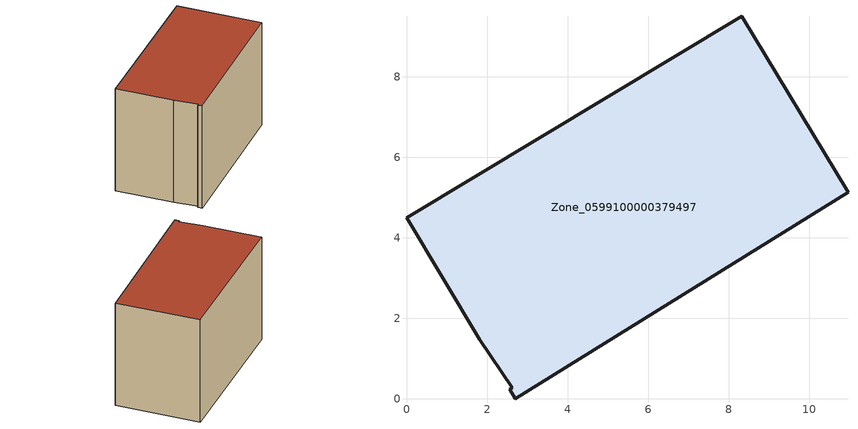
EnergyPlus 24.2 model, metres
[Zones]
Zone_0599100000379497
 floor ground (C_G): 2.56,0.24 2.63,0.28 1.82,1.47 0,4.5 8.33,9.51 10.96,5.12 2.7,0 z0
 wall outside (C_F): 2.7,0 10.96,5.12 8.33,9.51 0,4.5 1.82,1.47 2.63,0.28 2.56,0.24 2.7,0 z0:6.68
 roof outside (C_R): 2.63,0.28 2.56,0.24 2.7,0 10.96,5.12 8.33,9.51 0,4.5 1.82,1.47 z6.68
[BUILDING]
Pand.0599100000379497: North Axis=0; Terrain=City; Loads Convergence Tolerance Value=0.04; Temperature Convergence Tolerance Value=0.4; Solar Distribution=FullExterior; Maximum Number of Warmup Days=25; Minimum Number of Warmup Days=1
[Site:Location]
Rotterdam.The.Hague.AP_ZH_NLD Design_Conditions: Latitude=51.96; Longitude=4.45; Time Zone=1; Elevation=-4.5
[SITE:GROUNDTEMPERATURE:BUILDINGSURFACE]
18, 18, 18, 18, 18, 18, 18, 18, 18, 18, 18, 18
[MATERIAL] Thermal Absorptance=0.9; Solar Absorptance=0.7; Visible Absorptance=0.7
Name | Roughness | Thickness | Conductivity | Density | Specific Heat
G.TI.1992-2005 | MediumSmooth | 0.15 | 0.06 | 540 | 1210
F.TI.1992-2005 | Rough | 0.3 | 0.12 | 1920 | 840
R.TI.1992-2005 | MediumRough | 0.2 | 0.08 | 1500 | 1000
[CONSTRUCTION]
C_G: G.TI.1992-2005
C_F: F.TI.1992-2005
C_R: R.TI.1992-2005
[ZONE]
Zone_0599100000379497: Type=1; Multiplier=1; Ceiling Height=Autocalculate; Volume=Autocalculate; Floor Area=autocalculate; Part of Total Floor Area=Yes
[ZONEINFILTRATION:DESIGNFLOWRATE]
Infil_Zone_0599100000379497: Zone or ZoneList or Space or SpaceList=Zone_0599100000379497; Schedule=AlwaysOn; Design Flow Rate Calculation Method=Flow/Area; Flow Rate per Floor Area=0.0015; Constant Term Coefficient=1; Temperature Term Coefficient=0; Velocity Term Coefficient=0; Velocity Squared Term Coefficient=0
[HVACTEMPLATE:ZONE:IDEALLOADSAIRSYSTEM]
Zone_0599100000379497: Maximum Heating Supply Air Temperature=50; Minimum Cooling Supply Air Temperature=13; Maximum Heating Supply Air Humidity Ratio=0.0156; Minimum Cooling Supply Air Humidity Ratio=0.0077; Heating Limit=NoLimit; Cooling Limit=NoLimit; Dehumidification Control Type=ConstantSensibleHeatRatio; Cooling Sensible Heat Ratio=0.7; Dehumidification Setpoint=60; Humidification Control Type=None; Humidification Setpoint=30; Outdoor Air Method=None; Outdoor Air Flow Rate per Person=0.00944; Outdoor Air Flow Rate per Zone Floor Area=0; Outdoor Air Flow Rate per Zone=0; Demand Controlled Ventilation Type=None; Outdoor Air Economizer Type=NoEconomizer; Heat Recovery Type=None; Sensible Heat Recovery Effectiveness=0.7; Latent Heat Recovery Effectiveness=0.65
[ZONECONTROL:THERMOSTAT]
ThermostatControl_Zone_0599100000379497: Zone or ZoneList=Zone_0599100000379497; Control Type Schedule=DualSetpointControlType; Control 1=Thermostat_Zone_0599100000379497; Temperature Difference Between Cutout And Setpoint=0
[THERMOSTATSETPOINT:DUALSETPOINT]
Thermostat_Zone_0599100000379497: Heating Setpoint Temperature Schedule=HeatingSetpoint_Zone_0599100000379497; Cooling Setpoint Temperature Schedule=CoolingSetpoint_Zone_0599100000379497
[SCHEDULE:COMPACT]
HeatingSetpoint_Zone_0599100000379497: Through: 12/31, For: AllDays, Until: 24:00, 21
CoolingSetpoint_Zone_0599100000379497: Through: 12/31, For: AllDays, Until: 24:00, 24
DualSetpointControlType: Through: 12/31, For: AllDays, Until: 24:00, 4
AlwaysOn: Through: 12/31, For: AllDays, Until: 24:00, 1
